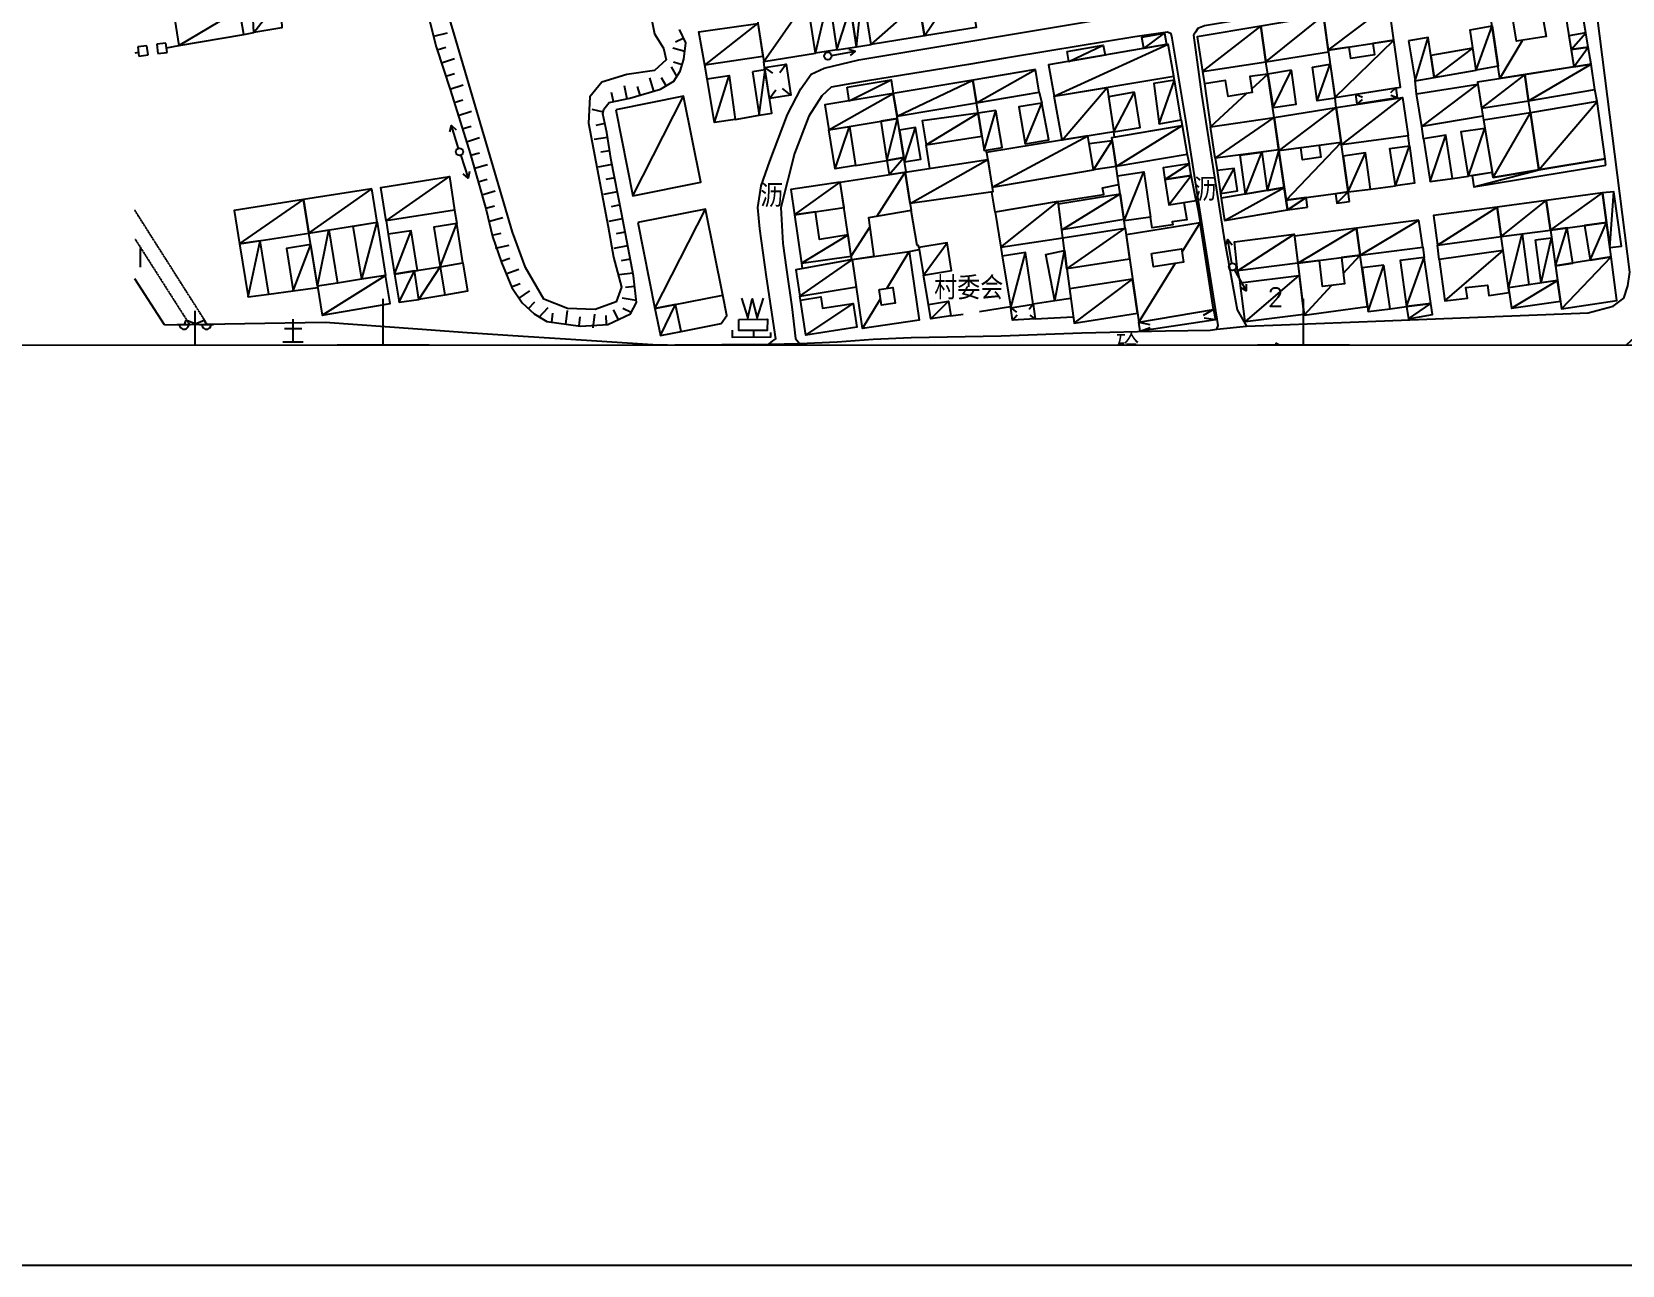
# Model space of a CAD drawing. Extents: x 1977 to 1034874806, y 3985 to 587211952.
# Drawn here: x 516523620 to 516869241, y 293000000 to 293268067 of the extents above; entities that cross this region are included whole.
import ezdxf
from ezdxf.enums import TextEntityAlignment as Align
from ezdxf.xclip import XClip

# ---------------------------------------------------------------- set-up
doc = ezdxf.new("R2010")
doc.units = 0
doc.header["$LTSCALE"] = 10
doc.header["$MEASUREMENT"] = 0
doc.header["$XCLIPFRAME"] = 0
doc.linetypes.add('X-地形图$0$B1', pattern=[3, 2, -1])
doc.layers.add('M-用地 代征道路', color=216, linetype='Continuous')
doc.layers.add('M-用地 地形图', color=8, linetype='Continuous')
doc.layers.add('X-总平面（删除标注）$0$04-不打印_辅助线', color=165, linetype='Continuous', plot=False)
doc.styles.add('X-地形图$0$HZ', font='simplex.shx', dxfattribs={"bigfont": 'hztxt.shx'})
doc.linetypes.add('X-地形图$0$B31', pattern='A,0,-1e-09,[149,symbolx.shx,S=0.125,R=0,X=0,Y=0],-1.5', length=1.5)

# ---------------------------------------------------------------- blocks, each defined once
blk = doc.blocks.new('X-地形图$0$BC118')
at = {"linetype": 'Continuous'}
blk.add_line((0.4, 0), (3, 0), dxfattribs=at)
blk.add_lwpolyline([(2.38, 0.36), (3, 0), (2.38, -0.36)])
blk.add_circle((0, 0), 0.4, dxfattribs=at)
blk = doc.blocks.new('X-地形图$0$BC031')
blk.add_lwpolyline([(-1.16, 0.99), (-0.47, -1.18), (0.01, 0.93), (0.53, -1.17), (1.23, 0.99)])
blk = doc.blocks.new('X-地形图$0$BC138')
at = {"linetype": 'Continuous'}
for p, q in [((0.5, 0.5), (-0.5, 0.5)), ((-0.5, 0.5), (-0.5, -0.5)), ((0.5, -0.5), (0.5, 0.5)), ((-0.5, -0.5), (0.5, -0.5))]:
    blk.add_line(p, q, dxfattribs=at)
blk = doc.blocks.new('X-地形图$0$BC112')
for p, q in [((-0.49, -0.99), (-0.49, 1.01)), ((0.51, -0.99), (0.51, 1.01))]:
    blk.add_line(p, q)
blk = doc.blocks.new('X-地形图$0$BC028')
for p, q in [((-0.99, 3.5), (-1.19, 3)), ((0, 3.1), (-0.99, 3.5)), ((0, 0.5), (0, 4.5)), ((0, 3.1), (1, 3.5)), ((1, 3.5), (1.2, 3)), ((-1.98, 3), (-0.49, 3)), ((0.5, 3), (2, 3))]:
    blk.add_line(p, q)
blk.add_circle((0, 0), 0.5)
for centre in [(-1.19, 3), (1.25, 3)]:
    blk.add_arc(centre, 0.5, 179, 0)
blk = doc.blocks.new('dixingtu')
at = {"linetype": 'Continuous'}
for p, q in [((516613862, 293267736), (516610951, 293267010)), ((516665288, 293266701), (516663481, 293265845)), ((516611726, 293264113), (516613629, 293264728)), ((516615503, 293262180), (516612648, 293261258)), ((516662928, 293264619), (516665543, 293263849)), ((516613570, 293258404), (516615473, 293259018)), ((516662553, 293260438), (516663787, 293258306)), ((516664958, 293260894), (516663040, 293261458)), ((516682883, 293260329), (516684585, 293259041)), ((516687521, 293261062), (516686156, 293259159)), ((516617346, 293256470), (516614491, 293255549)), ((516652361, 293256425), (516652962, 293253486)), ((516655847, 293254299), (516655269, 293256213)), ((516657851, 293258038), (516658719, 293255166)), ((516661459, 293256339), (516660457, 293258070)), ((516683933, 293253540), (516685326, 293255488)), ((516688568, 293254320), (516686778, 293255754)), ((516820044, 293255887), (516818889, 293254825)), ((516615388, 293252686), (516617297, 293253282)), ((516650022, 293252885), (516649622, 293254845)), ((516811349, 293254531), (516812793, 293253850)), ((516811657, 293252338), (516812831, 293253343)), ((516820350, 293253705), (516818948, 293254211)), ((516619146, 293250717), (516616283, 293249822)), ((516645330, 293251285), (516647820, 293250707)), ((516617177, 293246959), (516619086, 293247555)), ((516620935, 293244990), (516618072, 293244095)), ((516645800, 293244736), (516648765, 293245192)), ((516648164, 293248129), (516646215, 293247679)), ((516618959, 293241229), (516620880, 293241784)), ((516649222, 293242227), (516647245, 293241923)), ((516622673, 293239179), (516619791, 293238347)), ((516646772, 293238689), (516649715, 293239268)), ((516620623, 293235465), (516622544, 293236019)), ((516650295, 293236325), (516648333, 293235939)), ((516624337, 293233414), (516621454, 293232582)), ((516647931, 293232802), (516650874, 293233381)), ((516622286, 293229700), (516624208, 293230255)), ((516626001, 293227650), (516623118, 293226818)), ((516651454, 293230438), (516649492, 293230052)), ((516623654, 293223858), (516625602, 293224308)), ((516649072, 293226942), (516652021, 293227492)), ((516652571, 293224543), (516650605, 293224176)), ((516627251, 293221609), (516624328, 293220935)), ((516650172, 293221044), (516653121, 293221594)), ((516625639, 293218198), (516627523, 293218870)), ((516653671, 293218645), (516651705, 293218278)), ((516629472, 293216380), (516626647, 293215372)), ((516651287, 293215352), (516654266, 293215702)), ((516627858, 293212624), (516629715, 293213367)), ((516631805, 293211786), (516629496, 293210199)), ((516654617, 293212723), (516652631, 293212489)), ((516631539, 293207930), (516632903, 293209393)), ((516635779, 293208078), (516633733, 293205884)), ((516636606, 293204949), (516636879, 293206931)), ((516639987, 293207512), (516639578, 293204540)), ((516649945, 293207614), (516651053, 293205527)), ((516651903, 293210222), (516654968, 293209737)), ((516653873, 293207027), (516652096, 293207947)), ((516736350, 293208047), (516737622, 293207101)), ((516741221, 293208848), (516740374, 293207702)), ((516780408, 293207680), (516778209, 293206417)), ((516642550, 293204131), (516642823, 293206112)), ((516645931, 293206693), (516645522, 293203721)), ((516648537, 293204443), (516648414, 293206439)), ((516736776, 293205423), (516737755, 293206535)), ((516741650, 293205675), (516740563, 293206514)), ((516764209, 293204950), (516766601, 293204469)), ((516764496, 293202986), (516766649, 293203792)), ((516780823, 293205474), (516778403, 293205836))]:
    blk.add_line(p, q, dxfattribs=at)
at = {"linetype": 'Continuous', "flags": 128}
for points in [[(516552430, 293204366), (516522735, 293251001), (516474479, 293326788), (516471580, 293331340), (516471051, 293333543), (516470941, 293334344), (516470828, 293335173), (516470620, 293336690), (516470870, 293339016), (516471143, 293340690), (516471399, 293342016), (516471883, 293343456), (516472500, 293344707), (516473040, 293345800), (516475043, 293348135), (516475740, 293348898), (516477350, 293350660)], [(516608838, 293275486), (516611496, 293264826), (516614575, 293255289), (516618855, 293241590), (516622386, 293229356), (516623714, 293223595), (516625729, 293217945), (516627915, 293212481), (516630210, 293209169), (516632759, 293206792), (516635564, 293205093), (516642827, 293204092), (516648771, 293204457), (516653750, 293206792), (516655025, 293209254), (516654345, 293215029), (516651796, 293228701), (516649540, 293240162), (516648612, 293246189), (516647684, 293250208), (516647960, 293251221), (516649058, 293252688), (516653561, 293253608), (516660212, 293255617), (516663151, 293257318), (516664543, 293259481), (516665316, 293262109), (516665780, 293265664), (516664388, 293268600)], [(516658055, 293271942), (516658913, 293267658), (516660913, 293264516), (516661485, 293261945), (516658913, 293259661), (516652911, 293258804), (516647481, 293257090), (516644909, 293253948), (516644624, 293248236), (516648910, 293225672), (516650053, 293219102), (516651768, 293212533), (516650625, 293209391), (516646052, 293207677), (516640051, 293207963), (516634907, 293209962), (516630906, 293216817), (516628048, 293224529), (516615474, 293267372), (516610901, 293282796)], [(516662124, 293199989), (516683758, 293200186), (516684684, 293200876), (516685292, 293201329), (516683313, 293214801), (516681856, 293225256), (516681365, 293229915), (516682114, 293234607), (516684016, 293239953), (516687824, 293250080), (516690760, 293255668), (516692969, 293258826), (516695834, 293260155), (516703340, 293261943), (516758915, 293271226), (516788768, 293276110), (516825223, 293281776), (516861801, 293287843)], [(516717609, 293267181), (516726869, 293280952)], [(516702829, 293264770), (516704110, 293277135)], [(516555599, 293265093), (516568789, 293272908)], [(516571895, 293267880), (516577641, 293275446)], [(516682680, 293261613), (516692131, 293275126)], [(516693908, 293263388), (516696793, 293275908)], [(516698577, 293264126), (516701515, 293273445)], [(516706018, 293265332), (516716395, 293274434)], [(516805378, 293264046), (516818516, 293273980)], [(516669852, 293260792), (516681392, 293269903)], [(516778045, 293259413), (516790685, 293269311)], [(516791812, 293261564), (516804323, 293271599)], [(516837471, 293259734), (516840973, 293269384)], [(516861321, 293267822), (516860845, 293270785)], [(516569688, 293267503), (516571895, 293267880)], [(516765269, 293264446), (516769772, 293267762)], [(516806806, 293253822), (516819600, 293266253)], [(516824229, 293257404), (516827047, 293266856)], [(516842664, 293257892), (516847541, 293266212)], [(516858154, 293264203), (516861321, 293267822)], [(516546811, 293263586), (516545157, 293263307)], [(516552896, 293264582), (516555599, 293265093)], [(516745776, 293254042), (516770590, 293265367)], [(516748995, 293261629), (516756469, 293265196)], [(516828400, 293258138), (516836759, 293264535)], [(516858757, 293260450), (516861815, 293264743)], [(516670353, 293257812), (516669852, 293260792)], [(516681725, 293249924), (516682962, 293259794)], [(516682883, 293260329), (516682680, 293261613)], [(516728946, 293252640), (516741749, 293259844)], [(516778045, 293259413), (516778462, 293256745)], [(516788726, 293255684), (516792201, 293258892)], [(516792201, 293258892), (516791812, 293261564)], [(516793362, 293251611), (516797368, 293259699)], [(516802922, 293253036), (516805801, 293261017)], [(516838694, 293251481), (516848059, 293258749)], [(516848907, 293253080), (516862471, 293261040)], [(516671979, 293248367), (516675165, 293258568)], [(516701268, 293253093), (516710351, 293257649)], [(516711645, 293249754), (516728157, 293257577)], [(516747527, 293244542), (516757318, 293255995)], [(516768648, 293248097), (516771931, 293257563)], [(516771931, 293257563), (516771780, 293258442)], [(516824556, 293254569), (516824229, 293257404)], [(516825704, 293247462), (516837833, 293256720)], [(516863771, 293252942), (516863297, 293255523)], [(516654250, 293232416), (516665230, 293254046)], [(516696856, 293246788), (516710836, 293254688)], [(516729312, 293250355), (516728946, 293252640)], [(516739507, 293243749), (516743126, 293252592)], [(516742572, 293254912), (516743126, 293252592)], [(516758757, 293246308), (516763268, 293254929)], [(516779793, 293247435), (516787631, 293254673)], [(516807096, 293251621), (516806834, 293253620)], [(516808250, 293243476), (516821496, 293253753)], [(516849295, 293250485), (516848907, 293253080)], [(516851152, 293238078), (516863771, 293252942)], [(516676463, 293249039), (516681725, 293249924)], [(516709467, 293240127), (516711736, 293249205)], [(516717951, 293243510), (516729312, 293250355)], [(516730603, 293242287), (516733103, 293250969)], [(516773415, 293248921), (516773629, 293247685)], [(516780804, 293240578), (516793608, 293249462)], [(516794632, 293242180), (516807096, 293251621)], [(516838986, 293249705), (516839119, 293248892)], [(516841166, 293236431), (516849295, 293250485)], [(516698208, 293238299), (516701297, 293247510)], [(516713271, 293239830), (516715698, 293247287)], [(516732345, 293234286), (516753128, 293245423)], [(516758922, 293245196), (516758757, 293246308)], [(516759267, 293238763), (516773629, 293247685)], [(516823004, 293243294), (516822705, 293245476)], [(516826093, 293244840), (516825704, 293247462)], [(516827479, 293235509), (516830945, 293245571)], [(516835876, 293236673), (516839412, 293247111)], [(516718795, 293238369), (516717951, 293243510)], [(516731106, 293241863), (516731025, 293242356)], [(516754365, 293238037), (516758438, 293244430)], [(516774710, 293241432), (516775110, 293239354)], [(516787392, 293232813), (516790907, 293241896)], [(516794604, 293242378), (516792078, 293233600)], [(516796193, 293231451), (516808177, 293243995)], [(516809677, 293233258), (516813460, 293241776)], [(516819963, 293234603), (516823004, 293243294)], [(516702657, 293239021), (516709467, 293240127)], [(516709958, 293237066), (516713127, 293240715)], [(516714504, 293230760), (516731357, 293240328)], [(516759556, 293236781), (516759267, 293238763)], [(516769848, 293235953), (516775110, 293239354)], [(516780804, 293240578), (516781198, 293237906)], [(516781935, 293232910), (516784882, 293238387)], [(516836998, 293234348), (516851152, 293238078)], [(516600625, 293226981), (516614369, 293236614)], [(516689391, 293228276), (516699267, 293235406)], [(516707226, 293227941), (516713387, 293237527)], [(516746691, 293231206), (516756583, 293232684), (516756304, 293234174), (516759838, 293234856)], [(516760994, 293226948), (516765315, 293237651)], [(516770692, 293230434), (516775596, 293236834)], [(516814528, 293233893), (516819963, 293234603)], [(516832359, 293236168), (516835876, 293236673)], [(516568754, 293221948), (516582685, 293231611)], [(516583856, 293224333), (516597541, 293233957)], [(516732969, 293228889), (516732265, 293233229)], [(516734206, 293221261), (516746691, 293231206)], [(516747447, 293225056), (516760126, 293232887)], [(516776649, 293231368), (516777058, 293229247), (516777501, 293226584)], [(516781935, 293232910), (516782081, 293231921)], [(516782796, 293227072), (516795789, 293234223)], [(516796495, 293229373), (516800554, 293232036)], [(516807192, 293230806), (516809677, 293233258)], [(516842953, 293223549), (516852742, 293231420)], [(516853655, 293224984), (516864984, 293233061)], [(516866549, 293221197), (516867460, 293233305)], [(516615513, 293229332), (516615985, 293226415)], [(516659050, 293207931), (516670055, 293229531)], [(516716399, 293221156), (516716303, 293221648), (516716048, 293221614), (516714709, 293229254)], [(516773995, 293230952), (516774602, 293227219), (516771415, 293226773), (516771583, 293226112), (516767080, 293225464), (516766750, 293227744)], [(516829083, 293221690), (516842040, 293229985)], [(516585715, 293212785), (516588202, 293225019)], [(516595316, 293214301), (516598693, 293226676)], [(516600625, 293226981), (516601086, 293224062)], [(516602452, 293215427), (516606042, 293224845)], [(516612336, 293216992), (516615985, 293226415)], [(516701690, 293219327), (516705711, 293225583)], [(516748534, 293216563), (516761223, 293225381)], [(516761223, 293225381), (516760994, 293226948)], [(516773593, 293220223), (516777501, 293226584)], [(516798748, 293217767), (516811471, 293225353)], [(516812306, 293219512), (516825054, 293227102)], [(516844527, 293212445), (516847512, 293224160)], [(516854762, 293217173), (516857274, 293225469)], [(516862285, 293218408), (516865834, 293226617)], [(516570604, 293210453), (516573260, 293222660)], [(516580438, 293211765), (516584260, 293221823)], [(516690864, 293217806), (516701016, 293223923)], [(516714296, 293220332), (516716466, 293220754)], [(516717400, 293215180), (516722527, 293222183)], [(516734206, 293221261), (516734520, 293219330)], [(516785675, 293216083), (516797984, 293224121)], [(516825888, 293221261), (516826211, 293219005)], [(516829500, 293218551), (516829083, 293221690)], [(516851659, 293213473), (516853893, 293223301)], [(516617323, 293217843), (516618315, 293211667), (516613389, 293210853)], [(516690494, 293210640), (516702000, 293218557)], [(516690864, 293217806), (516691025, 293216609)], [(516709407, 293212270), (516714296, 293220332)], [(516736350, 293208047), (516739554, 293220090)], [(516745937, 293209574), (516748019, 293220549)], [(516764209, 293204950), (516772067, 293217739)], [(516808605, 293215569), (516812306, 293219512)], [(516814051, 293207298), (516817475, 293217358)], [(516822371, 293208335), (516826211, 293219005)], [(516830694, 293209565), (516843378, 293220548)], [(516856085, 293207846), (516866819, 293219152)], [(516586733, 293206461), (516600520, 293215122)], [(516603420, 293209308), (516606751, 293216107)], [(516607730, 293209917), (516612336, 293216992)], [(516718466, 293208816), (516717400, 293215180)], [(516750127, 293204768), (516762841, 293214314)], [(516785675, 293216083), (516786218, 293213480)], [(516787278, 293205036), (516799069, 293215093)], [(516845159, 293207990), (516855214, 293213985)], [(516575128, 293211057), (516580438, 293211765)], [(516664769, 293202948), (516673457, 293204672), (516674637, 293206435), (516673761, 293210849)], [(516690638, 293209762), (516690494, 293210640)], [(516800100, 293206505), (516806167, 293212971)], [(517000000, 293210876), (516930166, 293209973), (516896245, 293209134), (516879932, 293208444), (516875155, 293204570), (516869235, 293199173), (516866204, 293195562), (516865360, 293177244), (516863148, 293126807), (516862440, 293101235), (516862788, 293063358), (516863021, 293026428), (516863429, 293019781), (516864713, 293018036), (516870599, 293018545), (516886379, 293021710), (516908050, 293026991), (516917102, 293029681), (516929540, 293034377), (516949187, 293042858), (516971888, 293052722), (516986083, 293059768), (516993444, 293063332), (517000000, 293066180)], [(516660217, 293202046), (516663513, 293208816)], [(516691832, 293202160), (516702085, 293209049)], [(516704157, 293203615), (516708055, 293210042)], [(516718988, 293205699), (516722834, 293209548)], [(516729606, 293207299), (516736300, 293208357)], [(516745937, 293209574), (516741221, 293208848)], [(516818827, 293207893), (516822371, 293208335)], [(516822800, 293205697), (516827641, 293208992)], [(516552430, 293204366), (516587350, 293204952), (516607420, 293203502), (516618212, 293202747), (516630387, 293201896), (516644190, 293201030), (516659635, 293200060), (516662124, 293199989)], [(516723334, 293206307), (516726001, 293206729)], [(516741650, 293205675), (516749947, 293206105)], [(516675827, 293203237), (516675831, 293201726), (516684245, 293201739), (516684236, 293202735)], [(516680458, 293203167), (516680492, 293201733)]]:
    blk.add_lwpolyline(points, dxfattribs=at)
at = {"linetype": 'X-地形图$0$B1', "flags": 128}
for points in [[(516471580, 293331340), (516475550, 293333680), (516553529, 293211291), (516557883, 293204457)], [(516561736, 293204522), (516526400, 293260170)]]:
    blk.add_lwpolyline(points, dxfattribs=at)
at = {"linetype": 'Continuous', "flags": 128}
for points in [[(516776061, 293267349), (516777795, 293254543), (516782665, 293223518), (516785565, 293207651), (516787620, 293204087), (516795201, 293204379), (516817550, 293205236), (516861877, 293206956), (516867251, 293208460), (516869622, 293210144), (516870496, 293212826), (516870927, 293215803), (516862757, 293279705), (516862294, 293282578), (516861369, 293283298), (516843787, 293280343), (516807073, 293274173), (516778453, 293269363), (516776999, 293268776), (516776488, 293267998)], [(516726869, 293280952), (516728860, 293269015), (516717609, 293267181), (516716395, 293274434), (516715620, 293279065)], [(516842664, 293257892), (516839761, 293277625), (516855620, 293279993), (516858757, 293260450)], [(516701035, 293276619), (516702829, 293264770), (516706018, 293265332), (516704110, 293277135)], [(516554689, 293270563), (516555599, 293265093), (516569688, 293267503), (516568789, 293272908)], [(516577641, 293275446), (516577970, 293268919), (516571895, 293267880), (516571513, 293275020)], [(516680874, 293273238), (516682680, 293261613), (516693908, 293263388), (516692131, 293275126)], [(516696793, 293275908), (516698577, 293264126), (516693908, 293263388), (516692131, 293275126)], [(516697264, 293272800), (516698577, 293264126), (516702829, 293264770), (516701515, 293273445)], [(516704842, 293272608), (516716395, 293274434), (516717609, 293267181), (516706018, 293265332)], [(516818516, 293273980), (516804323, 293271599), (516805378, 293264046), (516819600, 293266253)], [(516671087, 293268441), (516681392, 293269903), (516682514, 293262680), (516669852, 293260792), (516668611, 293268090)], [(516790685, 293269311), (516776908, 293267000), (516778045, 293259413), (516791812, 293261564)], [(516804323, 293271599), (516790685, 293269311), (516791812, 293261564), (516805428, 293263691)], [(516840973, 293269384), (516842269, 293260576), (516837471, 293259734), (516836169, 293268513)], [(516845513, 293270486), (516851938, 293271537), (516852704, 293267013), (516846277, 293266016)], [(516714743, 293201637), (516734308, 293201978), (516751839, 293202627), (516769984, 293203077), (516779692, 293203220), (516781128, 293203452), (516781423, 293204251), (516778179, 293224735), (516774522, 293247983), (516771451, 293266719), (516771193, 293267648), (516770415, 293268006), (516763362, 293266977), (516744830, 293263966), (516735209, 293262307), (516727191, 293260955), (516705204, 293257387), (516701853, 293256799), (516697351, 293256008), (516695274, 293254181), (516692453, 293249747), (516689391, 293241612), (516686398, 293229861), (516686863, 293222054), (516687663, 293216313), (516688786, 293208259), (516689569, 293201416), (516690478, 293200301), (516698641, 293200716), (516706478, 293201249)], [(516764845, 293266909), (516769772, 293267762), (516770195, 293265298), (516765269, 293264446)], [(516805378, 293264046), (516806806, 293253822), (516821032, 293256041), (516819600, 293266253), (516815060, 293265510), (516815402, 293263071), (516810263, 293262274), (516809916, 293264750)], [(516822798, 293266084), (516824229, 293257404), (516828400, 293258138), (516827047, 293266856)], [(516861321, 293267822), (516857679, 293267161), (516858154, 293264203), (516861815, 293264743)], [(516770590, 293265367), (516744599, 293260868), (516745776, 293254042), (516771780, 293258442)], [(516748616, 293263817), (516756469, 293265196), (516756851, 293262989), (516748995, 293261629)], [(516836759, 293264535), (516827664, 293262883), (516828400, 293258138), (516837471, 293259734)], [(516861815, 293264743), (516858154, 293264203), (516858757, 293260450), (516862471, 293261040)], [(516680258, 293259369), (516681725, 293249924), (516684422, 293250392), (516682962, 293259794)], [(516682883, 293260329), (516687521, 293261062), (516688568, 293254320), (516683933, 293253540)], [(516741749, 293259844), (516728157, 293257577), (516728946, 293252640), (516742572, 293254912)], [(516778462, 293256745), (516779793, 293247435), (516793608, 293249462), (516792201, 293258892), (516788303, 293258333), (516788856, 293254869), (516783587, 293254024), (516783008, 293257456)], [(516797368, 293259699), (516792201, 293258892), (516793362, 293251611), (516798372, 293252358)], [(516801914, 293260410), (516805801, 293261017), (516806834, 293253620), (516802922, 293253036)], [(516848059, 293258749), (516837769, 293257114), (516838694, 293251481), (516848907, 293253080)], [(516862471, 293261040), (516848059, 293258749), (516848907, 293253080), (516863297, 293255523)], [(516670353, 293257812), (516675165, 293258568), (516676463, 293249039), (516671979, 293248367)], [(516700783, 293256053), (516710351, 293257649), (516710836, 293254688), (516701268, 293253093)], [(516728157, 293257577), (516710836, 293254688), (516711645, 293249754), (516728946, 293252640)], [(516757318, 293255995), (516758757, 293246308), (516747527, 293244542), (516745776, 293254042)], [(516771931, 293257563), (516767433, 293256802), (516768648, 293248097), (516773415, 293248921)], [(516811349, 293254531), (516820044, 293255887), (516820350, 293253705), (516811657, 293252338)], [(516824556, 293254569), (516837833, 293256720), (516838986, 293249705), (516825704, 293247462)], [(516650515, 293251079), (516654250, 293232416), (516669033, 293235375), (516665230, 293254046)], [(516710836, 293254688), (516695987, 293252212), (516696856, 293246788), (516711736, 293249205)], [(516743126, 293252592), (516738138, 293251784), (516739507, 293243749), (516744645, 293244592)], [(516763268, 293254929), (516757622, 293253946), (516758757, 293246308), (516764501, 293247235)], [(516807096, 293251621), (516821496, 293253753), (516822705, 293245476), (516808250, 293243476), (516808180, 293243996)], [(516863771, 293252942), (516849295, 293250485), (516851152, 293238078), (516865553, 293240453)], [(516708108, 293248616), (516709467, 293240127), (516713127, 293240715), (516711736, 293249205)], [(516729312, 293250355), (516717141, 293248682), (516717951, 293243510), (516730105, 293245400)], [(516733103, 293250969), (516729312, 293250355), (516730603, 293242287), (516734474, 293242923)], [(516779793, 293247435), (516793608, 293249462), (516794603, 293242378), (516780804, 293240578)], [(516793608, 293249462), (516807096, 293251621), (516808177, 293243995), (516794632, 293242180)], [(516849295, 293250485), (516839119, 293248892), (516841166, 293236431), (516851152, 293238078)], [(516701297, 293247510), (516702657, 293239021), (516698208, 293238299), (516696856, 293246788)], [(516712155, 293246697), (516713271, 293239830), (516716826, 293240412), (516715698, 293247287)], [(516732345, 293234286), (516754365, 293238037), (516753128, 293245423), (516731106, 293241863)], [(516758341, 293245097), (516773629, 293247685), (516774710, 293241432), (516759267, 293238763)], [(516826093, 293244840), (516827479, 293235509), (516832359, 293236168), (516830945, 293245571)], [(516839412, 293247111), (516840998, 293237458), (516835876, 293236673), (516834279, 293246374)], [(516753404, 293243777), (516758438, 293244430), (516759267, 293238763), (516754365, 293238037)], [(516790907, 293241896), (516792078, 293233600), (516787392, 293232813), (516786196, 293241281)], [(516794632, 293242180), (516794604, 293242378), (516790907, 293241896), (516792078, 293233600), (516795789, 293234223)], [(516796193, 293231451), (516809677, 293233258), (516808177, 293243995), (516803356, 293243349), (516803727, 293240802), (516799762, 293240270), (516799392, 293242818), (516794632, 293242180)], [(516808587, 293241061), (516809677, 293233258), (516814528, 293233893), (516813460, 293241776)], [(516823004, 293243294), (516824121, 293235147), (516819963, 293234603), (516818720, 293242726)], [(516713623, 293237662), (516713127, 293240715), (516709467, 293240127), (516709958, 293237066)], [(516713387, 293237527), (516731357, 293240328), (516732476, 293233259), (516714504, 293230760)], [(516775110, 293239354), (516769458, 293238501), (516769848, 293235953), (516775596, 293236834)], [(516781935, 293232910), (516785644, 293233533), (516784882, 293238387), (516781198, 293237906)], [(516865687, 293239084), (516865553, 293240453), (516851152, 293238078), (516841166, 293236431), (516840998, 293237458), (516836647, 293236791), (516836998, 293234348)], [(516615513, 293229332), (516600625, 293226981), (516599473, 293234262), (516614369, 293236614)], [(516699267, 293235406), (516688594, 293233814), (516689391, 293228276), (516700132, 293229883)], [(516706619, 293219224), (516701828, 293218527), (516701690, 293219327), (516699267, 293235406), (516713387, 293237527), (516714709, 293229254), (516705419, 293227624)], [(516759556, 293236781), (516765315, 293237651), (516766750, 293227744), (516760994, 293226948)], [(516775596, 293236834), (516769848, 293235953), (516770692, 293230434), (516776649, 293231368)], [(516582685, 293231611), (516567582, 293229226), (516568754, 293221948), (516583856, 293224333)], [(516597541, 293233957), (516582685, 293231611), (516583856, 293224333), (516598693, 293226676)], [(516746691, 293231206), (516732969, 293228889), (516734206, 293221261), (516747660, 293223322)], [(516760947, 293227269), (516747447, 293225056), (516746754, 293230695), (516760126, 293232887)], [(516782796, 293227072), (516796495, 293229373), (516795789, 293234223), (516782081, 293231921)], [(516800856, 293229957), (516800554, 293232036), (516796193, 293231451), (516796495, 293229373)], [(516810006, 293231184), (516809677, 293233258), (516806902, 293232886), (516807192, 293230806)], [(516852742, 293231420), (516842040, 293229985), (516842953, 293223549), (516853655, 293224984)], [(516852742, 293231420), (516853655, 293224984), (516865834, 293226617), (516864984, 293233061)], [(516864984, 293233061), (516866549, 293221197), (516869054, 293221464), (516867460, 293233305)], [(516655344, 293226613), (516659050, 293207931), (516673761, 293210849), (516670055, 293229531)], [(516689391, 293228276), (516690864, 293217806), (516701690, 293219327), (516701016, 293223923), (516694797, 293222902), (516693902, 293228951)], [(516842040, 293229985), (516828227, 293228133), (516829083, 293221690), (516842953, 293223549)], [(516588202, 293225019), (516590061, 293213471), (516585715, 293212785), (516583856, 293224333)], [(516595316, 293214301), (516593440, 293225846), (516598693, 293226676), (516600520, 293215122)], [(516601086, 293224062), (516602452, 293215427), (516607408, 293216210), (516606042, 293224845)], [(516615985, 293226415), (516610971, 293225623), (516612336, 293216992), (516617323, 293217843)], [(516762204, 293218668), (516748534, 293216563), (516747660, 293223322), (516761223, 293225381)], [(516761438, 293223911), (516764209, 293204950), (516780408, 293207680), (516777501, 293226584)], [(516811471, 293225353), (516798044, 293223625), (516798748, 293217767), (516808218, 293218986), (516812306, 293219512)], [(516825054, 293227102), (516811471, 293225353), (516812306, 293219512), (516825888, 293221261)], [(516848986, 293213088), (516844527, 293212445), (516842953, 293223549), (516847512, 293224160)], [(516857274, 293225469), (516853655, 293224984), (516854762, 293217173), (516858535, 293217792)], [(516866819, 293219152), (516865834, 293226617), (516861042, 293225974), (516862285, 293218408)], [(516568754, 293221948), (516570604, 293210453), (516575128, 293211057), (516573260, 293222660)], [(516584260, 293221823), (516578954, 293220988), (516580438, 293211765), (516585764, 293212476)], [(516717400, 293215180), (516723477, 293216198), (516722527, 293222183), (516716399, 293221156)], [(516766969, 293219878), (516773490, 293220897), (516773927, 293218030), (516767406, 293217011)], [(516798748, 293217767), (516785675, 293216083), (516784953, 293222443), (516797984, 293224121)], [(516850412, 293222834), (516853893, 293223301), (516855214, 293213985), (516851659, 293213473)], [(516701990, 293218550), (516689669, 293216368), (516690494, 293210640), (516702850, 293212670)], [(516702000, 293218557), (516714296, 293220332), (516716454, 293205391), (516704157, 293203615)], [(516734520, 293219330), (516736350, 293208047), (516741221, 293208848), (516739554, 293220090)], [(516745937, 293209574), (516743982, 293219696), (516748019, 293220549), (516748534, 293216563), (516749406, 293210108)], [(516812306, 293219512), (516808218, 293218986), (516808860, 293213318), (516804099, 293212705), (516803457, 293218373), (516798748, 293217767), (516800100, 293206505), (516813895, 293208394)], [(516817475, 293217358), (516812704, 293216785), (516814051, 293207298), (516818827, 293207893)], [(516826211, 293219005), (516821022, 293218345), (516822371, 293208335), (516827641, 293208992)], [(516829500, 293218551), (516830694, 293209565), (516835630, 293210197), (516835274, 293212471), (516839956, 293213009), (516840251, 293210789), (516844679, 293211376), (516843378, 293220548)], [(516866819, 293219152), (516854762, 293217173), (516856085, 293207846), (516868072, 293209656)], [(516600520, 293215122), (516596174, 293214436), (516590061, 293213471), (516585715, 293212785), (516586733, 293206461), (516601488, 293209003)], [(516606751, 293216107), (516602452, 293215427), (516603420, 293209308), (516607730, 293209917)], [(516606751, 293216107), (516612336, 293216992), (516613389, 293210853), (516607730, 293209917)], [(516762841, 293214314), (516749123, 293212202), (516750127, 293204768), (516763925, 293206892)], [(516786218, 293213480), (516799069, 293215093), (516800083, 293206645), (516787278, 293205036)], [(516855214, 293213985), (516844527, 293212446), (516845159, 293207990), (516855846, 293209529)], [(516690638, 293209762), (516695091, 293210461), (516695476, 293208009), (516702085, 293209049), (516702894, 293203897), (516691832, 293202160)], [(516707770, 293212035), (516710745, 293212463), (516711232, 293209057), (516708257, 293208631)], [(516659050, 293207931), (516660217, 293202046), (516664769, 293202948), (516663513, 293208816)], [(516718466, 293208816), (516722834, 293209548), (516723334, 293206307), (516718988, 293205699)], [(516736350, 293208047), (516741221, 293208848), (516741650, 293205675), (516736776, 293205423)], [(516764209, 293204950), (516780408, 293207680), (516780823, 293205474), (516764496, 293202986)], [(516827641, 293208992), (516822371, 293208335), (516822800, 293205697), (516827983, 293206602)], [(516677272, 293205507), (516683509, 293205576), (516683456, 293203172), (516677298, 293203162)]]:
    blk.add_lwpolyline(points, close=True, dxfattribs=at)
at = {"linetype": 'Continuous'}
for points in [[(516600000, 293190000), (516600000, 293210000)], [(516800000, 293190000), (516800000, 293210000)], [(516590000, 293200000), (516610000, 293200000)], [(516790000, 293200000), (516810000, 293200000)]]:
    blk.add_lwpolyline(points, dxfattribs=at)
at = {"linetype": 'X-地形图$0$B31', "flags": 128}
for points in [[(516781128, 293203452), (516787620, 293204087)], [(516683758, 293200186), (516690478, 293200301)]]:
    blk.add_lwpolyline(points, dxfattribs=at)
at = {"linetype": 'Continuous'}
for name, p, xscale, yscale, zscale, rotation in [('X-地形图$0$BC138', (516547779, 293263913), 1999.999999991077, 1999.999999991077, 1999.999999991077, 6.875199822555992), ('X-地形图$0$BC138', (516551901, 293264477), 1999.999999991077, 1999.999999991077, 1999.999999991077, 6.875199822555992), ('X-地形图$0$BC118', (516696626, 293262805), 2000.000000015014, 2000.000000015014, 2000.000000015014, 9.768150928486946), ('X-地形图$0$BC118', (516616571, 293241975), 1999.999999988698, 1999.999999988698, 1999.999999988698, 107.2201639953808), ('X-地形图$0$BC118', (516616571, 293241975), 1999.999999997674, 1999.999999997674, 1999.999999997674, 288.4297097939797), ('X-地形图$0$BC118', (516784567, 293216978), 1999.999999994867, 1999.999999994867, 1999.999999994867, 99.77725793338351), ('X-地形图$0$BC118', (516784567, 293216978), 1999.999999997753, 1999.999999997753, 1999.999999997753, 299.7224959594224), ('X-地形图$0$BC118', (516797000, 293195200), 1999.999999997752, 1999.999999997752, 1999.999999997752, 119.7224959594224)]:
    blk.add_blockref(name, p, dxfattribs=dict(at, xscale=xscale, yscale=yscale, zscale=zscale, rotation=rotation))
at = {"linetype": 'Continuous', "xscale": 2000, "yscale": 2000, "zscale": 2000}
for name, p in [('X-地形图$0$BC112', (516546220, 293218921)), ('X-地形图$0$BC028', (516559090, 293198420)), ('X-地形图$0$BC031', (516680162, 293208197))]:
    blk.add_blockref(name, p, dxfattribs=at)
at = {"linetype": 'Continuous', "style": 'X-地形图$0$HZ'}
for s, height, p in [('沥', 5000, (516681941, 293229941)), ('沥', 5000, (516776123, 293231288)), ('2', 4000, (516792194, 293208444))]:
    blk.add_text(s, height=height, dxfattribs=at).set_placement(p)
for s, p in [('村委会', (516727229, 293212647)), ('土', (516580398, 293202916)), ('砼', (516761727, 293199974))]:
    blk.add_text(s, height=5000, dxfattribs=at).set_placement(p, align=Align.MIDDLE)

msp = doc.modelspace()

# ---------------------------------------------------------------- hatches: boundary and pattern name
at = {"layer": 'M-用地 代征道路', "linetype": 'Continuous'}
h = msp.add_hatch(dxfattribs=at)
h.set_pattern_fill('ANSI31', color=256, scale=2000, angle=45)
h.set_pattern_definition([(90, (5e-07, -9e-07), (-3175, 7e-13), [])])
h.paths.add_polyline_path([(516805773, 293547166), (516819249, 293553749), (516833059, 293559601), (516850264, 293570958, -0.0374849066), (516891830, 293580614, -0.0374860606), (516934373, 293583957), (517108952, 293584561), (517129064, 293564630), (517129758, 293441475), (517124870, 293421447), (517125067, 293386448), (517120118, 293377370), (517113257, 293364786), (516977085, 293278102), (516956377, 293282701), (516937582, 293312227), (516922624, 293326413), (516799129, 293520414), (516801840, 293531330)], flags=16)
edge = h.paths.add_edge_path()
edge.add_line((517148867, 293599699), (516934315.329, 293598955.98))
edge.add_arc((516935357.134, 293298946.875), 300010.915, 90.19896327, 106.33801982)
edge.add_arc((516935363.791, 293298956.272), 300003.769, 106.33974463, 122.48004836)
edge.add_line((516774260, 293552033), (516760762, 293543441))
edge.add_line((516760762, 293543441), (516959452, 293231315))
edge.add_line((516959452, 293231315), (517150257, 293352776))
edge.add_line((517150257, 293352776), (517148867, 293599699))
h.paths.add_polyline_path([(516983988, 293276570), (516977085, 293278102), (517113257, 293364786), (517108308, 293355708), (517078783, 293336913), (517064596, 293321955), (517033070, 293301887), (517013514, 293295365)])

# ---------------------------------------------------------------- linework, layer by layer
at = {"layer": 'X-总平面（删除标注）$0$04-不打印_辅助线'}
for points in [[(516400000.068, 292999999.894), (517400000.068, 292999999.894), (517400000.068, 293799999.894), (516400000.068, 293799999.894)], [(517191244.798, 293692605.751), (516448445.511, 293692599.751), (516448445.511, 293199993.894), (517191244.798, 293199999.894)]]:
    msp.add_lwpolyline(points, close=True, dxfattribs=at)

# ---------------------------------------------------------------- block references
at = {"layer": 'M-用地 地形图'}
ref = msp.add_blockref('dixingtu', (0.068, -0.106), dxfattribs=at)
XClip(ref).set_block_clipping_path([(516546032.4072857499, 293199999.9999999404), (517191244.7300934196, 293692600.7206964493)])

doc.saveas('drawing.dxf')
